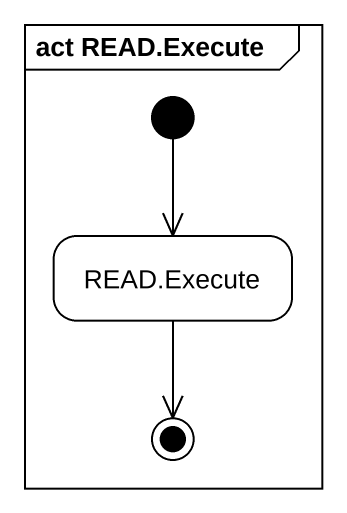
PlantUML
@startuml
mainframe act READ.Execute
hide empty description
state "READ.Execute" as READ_Execute
[*] --> READ_Execute
READ_Execute --> [*]
@enduml
